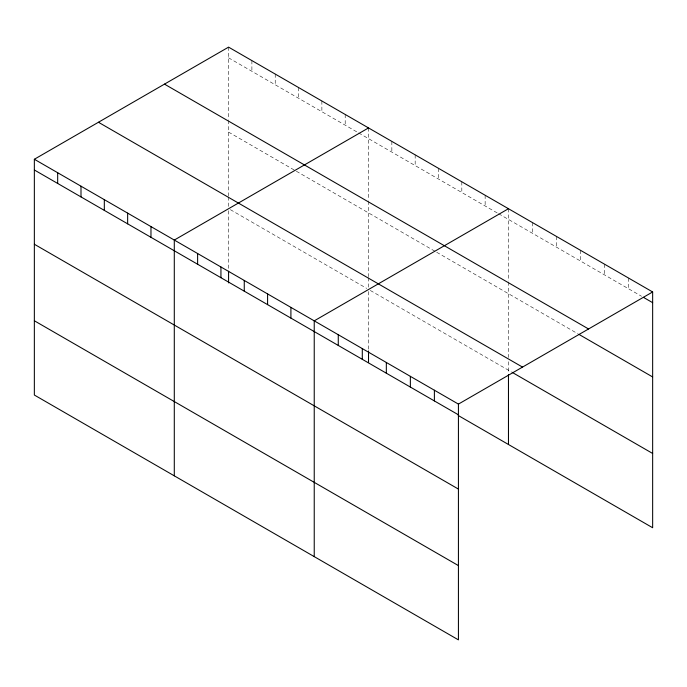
<?xml version="1.0" encoding="UTF-8"?>
<svg xmlns="http://www.w3.org/2000/svg" width="687" height="687" viewBox="0 0 687 687"><rect width="100%" height="100%" fill="white"/><g stroke="black" fill="none" stroke-linecap="round" stroke-linejoin="round"><path stroke-width="0.52" stroke-dasharray="3.44 2.58" d="M228.573 57.837L357.755 132.419M358.657 132.943L497.697 213.219M498.599 213.734L641.555 296.277M228.573 132.11L435.798 251.751M436.7 252.266L577.784 333.727M230.368 209.664L366.729 288.394M370.319 290.464L511.24 371.822M628.622 278.089L628.622 288.806M604.586 264.22L604.586 274.929M580.558 250.343L580.558 261.051M556.53 236.465L556.53 247.183M532.494 222.597L532.494 233.305M508.466 208.719L508.466 280.974M508.466 282.031L508.466 357.472M508.466 361.723L508.466 372.345M485.142 195.254L485.142 205.971M461.819 181.789L461.819 192.497M438.495 168.324L438.495 179.032M415.171 154.858L415.171 165.567M391.848 141.393L391.848 152.102M368.524 127.928L368.524 200.175M368.524 201.239L368.524 276.672M368.524 277.737L368.524 287.303M368.524 291.546L368.524 349.906M345.2 114.454L345.2 125.171M321.877 100.989L321.877 111.706M298.553 87.524L298.553 98.241M275.229 74.059L275.229 84.776M251.897 60.593L251.897 71.311M228.573 47.128L228.573 119.375M228.573 120.44L228.573 195.881M228.573 196.937L228.573 206.504M228.573 210.754L228.573 270.171"/><path stroke-width="1.03" d="M652.65 291.966L458.427 404.102L458.427 639.872L34.35 395.034L34.35 159.264L228.573 47.128L652.65 291.966L652.65 527.736L458.229 415.489M368.524 127.928L174.292 240.064L174.292 475.833M508.466 208.719L314.234 320.855L314.234 556.625M643.41 297.342L652.65 302.675M164.485 84.132L588.553 328.97M578.712 334.26L652.65 376.948M98.447 122.26L522.515 367.098M512.159 372.354L652.65 453.463M34.35 159.264L458.427 404.102M34.35 169.981L458.427 414.811M34.35 244.246L458.427 489.084M34.35 320.769L458.427 565.599M508.466 374.467L508.466 444.489M434.39 390.225L434.39 400.942M410.362 376.356L410.362 387.064M386.334 362.478L386.334 373.187M368.524 350.963L368.524 362.633M362.298 348.601L362.298 359.318M338.27 334.732L338.27 345.441M290.91 307.39L290.91 318.107M267.587 293.924L267.587 304.633M244.263 280.459L244.263 291.168M228.573 271.228L228.573 282.898M220.939 266.994L220.939 277.703M197.616 253.529L197.616 264.237M150.968 226.59L150.968 237.307M127.645 213.125L127.645 223.842M104.321 199.659L104.321 210.377M80.997 186.194L80.997 196.911M57.674 172.729L57.674 183.446"/></g></svg>
